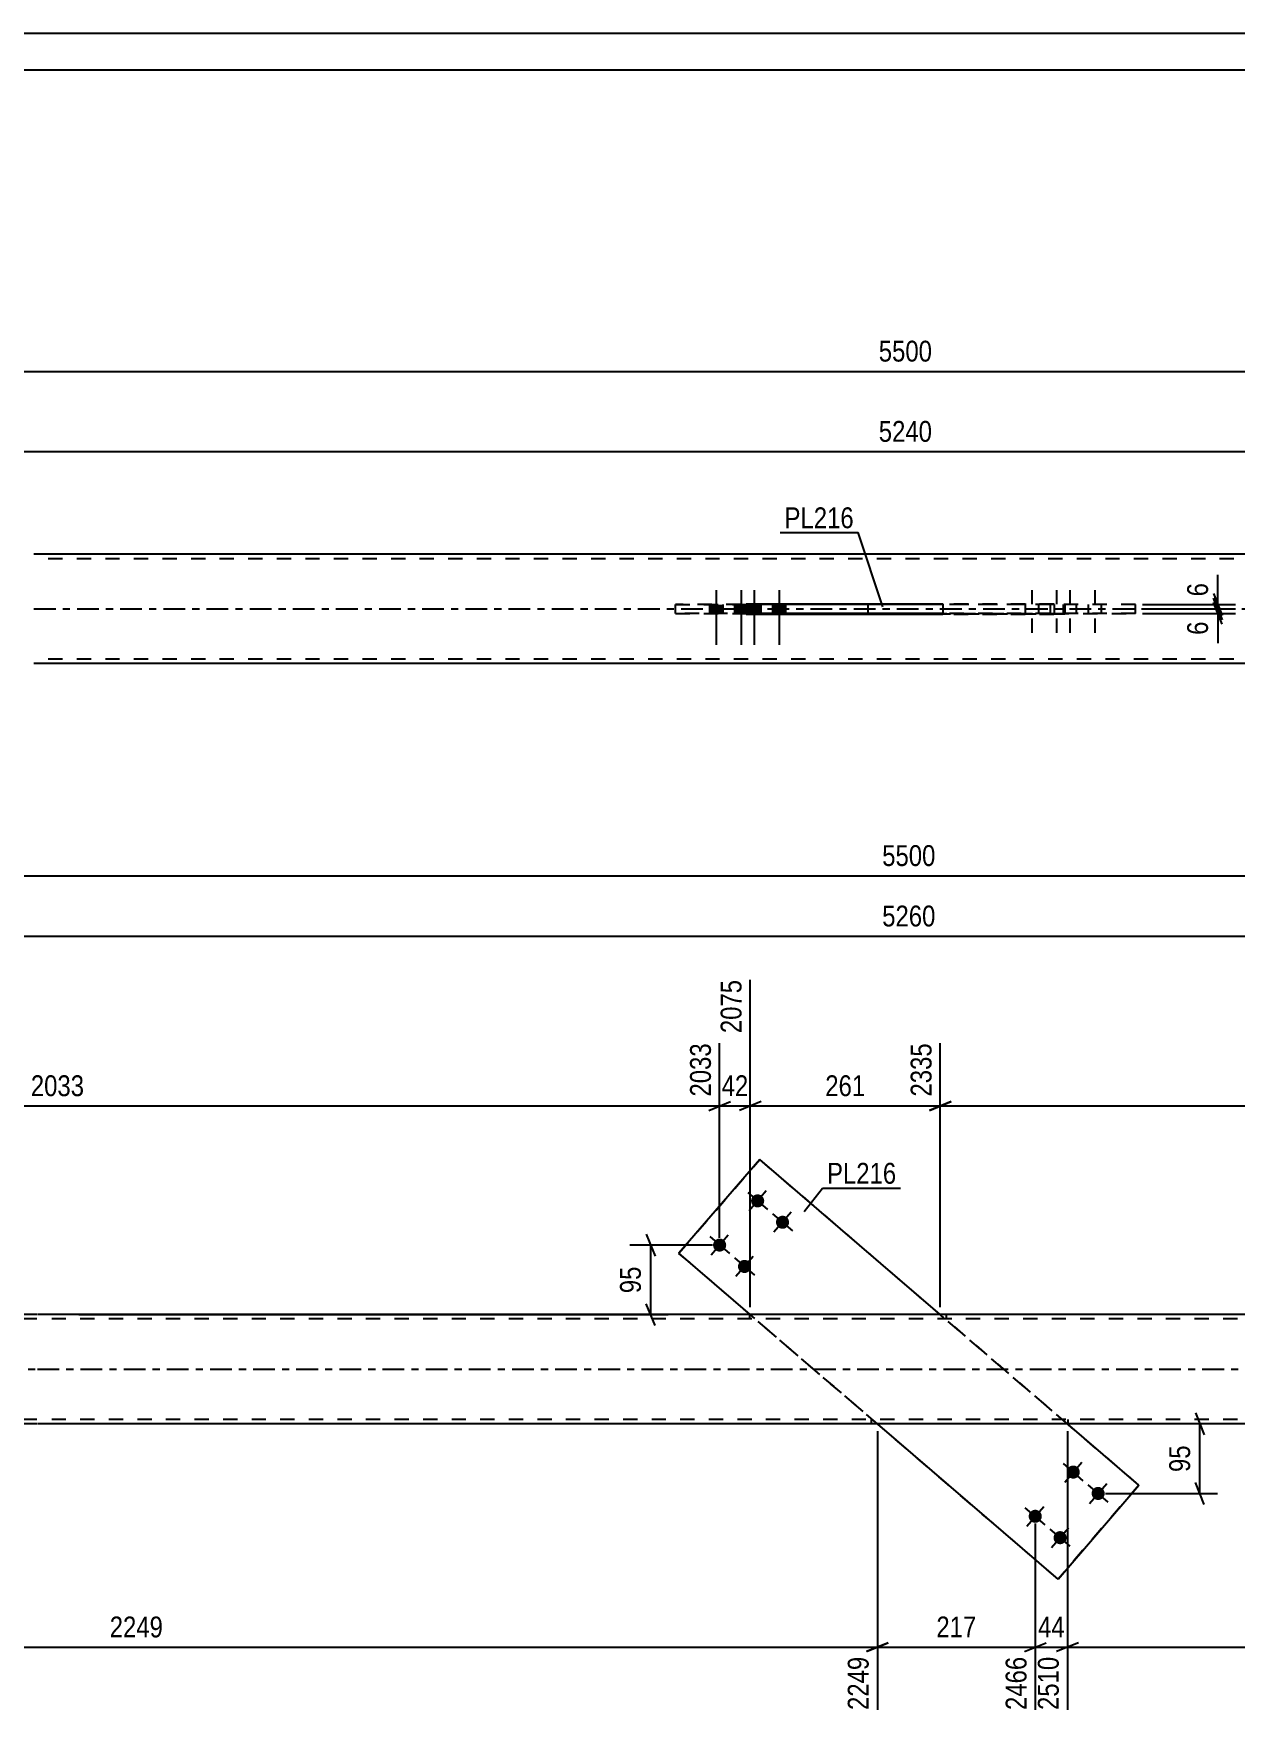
# Model space of a CAD drawing. Header units: millimetres. Extents: x 0 to 594, y 0 to 420.
# Drawn here: x 185.7 to 350.6, y 189.3 to 420 of the extents above; entities that cross this region are included whole.
import ezdxf

# ---------------------------------------------------------------- set-up
doc = ezdxf.new("R2010")
doc.units = ezdxf.units.MM
doc.linetypes.add('DXK_LINE_DOT2', pattern=[3.9198, 1.9599, -1.9599])
doc.linetypes.add('DXK_LINE_DOT3', pattern=[5.9187, 2.979, -0.9799, 0.9799, -0.9799])
doc.styles.add('Arial Narrow', font='ARIALN.TTF', dxfattribs={"height": 0.2})

# ---------------------------------------------------------------- blocks, each defined once
blk = doc.blocks.new('Unknown-580610873-1130')
at = {"color": 5, "linetype": 'Continuous'}
for p, q in [((594, 420), (0, 420)), ((589, 415), (5, 415))]:
    blk.add_line(p, q, dxfattribs=at)
blk = doc.blocks.new('Part-580610873-1700 - 1673')
at = {"color": 2, "linetype": 'Continuous'}
for p, q in [((186.13, 244.2), (98.13, 244.2)), ((425.33, 244.2), (186.23, 244.2)), ((186.13, 229.2), (98.13, 229.2)), ((425.33, 229.2), (186.23, 229.2))]:
    blk.add_line(p, q, dxfattribs=at)
at = {"color": 7, "linetype": 'DXK_LINE_DOT2'}
for p, q in [((186.13, 243.6), (98.13, 243.6)), ((425.33, 243.6), (186.23, 243.6)), ((283.92, 244.2), (283.92, 243.6)), ((310.89, 244.2), (310.89, 243.6)), ((186.13, 229.8), (98.13, 229.8)), ((425.33, 229.8), (186.23, 229.8)), ((300.67, 229.2), (300.67, 229.8)), ((327.64, 229.2), (327.64, 229.8))]:
    blk.add_line(p, q, dxfattribs=at)
at = {"color": 7, "linetype": 'DXK_LINE_DOT3'}
for p, q in [((98.13, 236.7), (186.13, 236.7)), ((186.23, 236.7), (425.33, 236.7))]:
    blk.add_line(p, q, dxfattribs=at)
blk = doc.blocks.new('Bolt-580610873-1706 - 1673')
at = {"linetype": 'Continuous'}
for points in [[(285.62, 260.49), (285.75, 260.35), (285.84, 260.19), (285.91, 260.01), (285.93, 259.83), (285.92, 259.64), (285.86, 259.46), (285.77, 259.29), (285.65, 259.15), (285.5, 259.04), (285.33, 258.96), (285.15, 258.91), (284.96, 258.91), (284.77, 258.94), (284.6, 259.02), (284.44, 259.12), (284.32, 259.26), (284.22, 259.42), (284.16, 259.6), (284.13, 259.79), (284.15, 259.97), (284.2, 260.15), (284.29, 260.32), (284.41, 260.46), (284.56, 260.58), (284.73, 260.66), (284.92, 260.7), (285.1, 260.7), (285.29, 260.67), (285.46, 260.6)], [(289.03, 257.56), (289.16, 257.42), (289.26, 257.26), (289.32, 257.08), (289.34, 256.89), (289.33, 256.71), (289.27, 256.53), (289.18, 256.36), (289.06, 256.22), (288.91, 256.1), (288.74, 256.02), (288.56, 255.98), (288.37, 255.98), (288.19, 256.01), (288.01, 256.08), (287.86, 256.19), (287.73, 256.33), (287.63, 256.49), (287.57, 256.67), (287.54, 256.85), (287.56, 257.04), (287.61, 257.22), (287.7, 257.39), (287.83, 257.53), (287.98, 257.64), (288.15, 257.72), (288.33, 257.77), (288.52, 257.77), (288.7, 257.74), (288.88, 257.66)], [(280.4, 254.42), (280.53, 254.29), (280.63, 254.12), (280.69, 253.95), (280.72, 253.76), (280.7, 253.57), (280.65, 253.39), (280.56, 253.23), (280.43, 253.08), (280.28, 252.97), (280.11, 252.89), (279.93, 252.85), (279.74, 252.84), (279.56, 252.88), (279.38, 252.95), (279.23, 253.06), (279.1, 253.19), (279, 253.35), (278.94, 253.53), (278.92, 253.72), (278.93, 253.91), (278.99, 254.09), (279.08, 254.25), (279.2, 254.39), (279.35, 254.51), (279.52, 254.59), (279.7, 254.63), (279.89, 254.64), (280.07, 254.6), (280.25, 254.53)], [(283.82, 251.49), (283.94, 251.35), (284.04, 251.19), (284.1, 251.01), (284.13, 250.83), (284.11, 250.64), (284.06, 250.46), (283.97, 250.29), (283.85, 250.15), (283.7, 250.04), (283.53, 249.96), (283.34, 249.91), (283.16, 249.91), (282.97, 249.94), (282.8, 250.02), (282.64, 250.12), (282.51, 250.26), (282.42, 250.42), (282.35, 250.6), (282.33, 250.79), (282.34, 250.97), (282.4, 251.15), (282.49, 251.32), (282.61, 251.46), (282.76, 251.58), (282.93, 251.66), (283.11, 251.7), (283.3, 251.7), (283.49, 251.67), (283.66, 251.6)]]:
    blk.add_hatch(color=1, dxfattribs=at).paths.add_polyline_path(points)
at = {"color": 1, "linetype": 'Continuous'}
for p, q in [((283.67, 260.98), (286.4, 258.63)), ((286.2, 261.17), (283.86, 258.44)), ((287.08, 258.05), (289.81, 255.7)), ((289.62, 258.24), (287.27, 255.51)), ((278.45, 254.91), (281.18, 252.57)), ((280.99, 255.1), (278.64, 252.37)), ((281.86, 251.98), (284.59, 249.63)), ((284.4, 252.17), (282.06, 249.44))]:
    blk.add_line(p, q, dxfattribs=at)
blk = doc.blocks.new('Bolt-580610873-1707 - 1673')
at = {"linetype": 'Continuous'}
for points in [[(327.74, 221.9), (327.61, 222.04), (327.52, 222.2), (327.45, 222.38), (327.43, 222.57), (327.45, 222.75), (327.5, 222.93), (327.59, 223.1), (327.71, 223.24), (327.86, 223.36), (328.03, 223.44), (328.22, 223.48), (328.4, 223.48), (328.59, 223.45), (328.76, 223.38), (328.92, 223.27), (329.05, 223.13), (329.14, 222.97), (329.21, 222.79), (329.23, 222.61), (329.21, 222.42), (329.16, 222.24), (329.07, 222.07), (328.95, 221.93), (328.8, 221.82), (328.63, 221.74), (328.44, 221.69), (328.26, 221.69), (328.07, 221.72), (327.9, 221.8)], [(331.16, 218.97), (331.03, 219.11), (330.93, 219.27), (330.87, 219.45), (330.84, 219.63), (330.86, 219.82), (330.91, 220), (331, 220.17), (331.13, 220.31), (331.27, 220.42), (331.44, 220.5), (331.63, 220.55), (331.82, 220.55), (332, 220.52), (332.17, 220.44), (332.33, 220.34), (332.46, 220.2), (332.56, 220.04), (332.62, 219.86), (332.64, 219.67), (332.63, 219.49), (332.57, 219.31), (332.48, 219.14), (332.36, 219), (332.21, 218.88), (332.04, 218.8), (331.86, 218.76), (331.67, 218.76), (331.48, 218.79), (331.31, 218.86)], [(322.53, 215.84), (322.4, 215.97), (322.3, 216.13), (322.24, 216.31), (322.22, 216.5), (322.23, 216.69), (322.28, 216.87), (322.37, 217.03), (322.5, 217.17), (322.65, 217.29), (322.82, 217.37), (323, 217.41), (323.19, 217.42), (323.37, 217.38), (323.55, 217.31), (323.7, 217.2), (323.83, 217.07), (323.93, 216.9), (323.99, 216.73), (324.01, 216.54), (324, 216.35), (323.95, 216.17), (323.86, 216.01), (323.73, 215.86), (323.58, 215.75), (323.41, 215.67), (323.23, 215.63), (323.04, 215.62), (322.86, 215.66), (322.68, 215.73)], [(325.94, 212.9), (325.81, 213.04), (325.71, 213.2), (325.65, 213.38), (325.63, 213.57), (325.64, 213.75), (325.7, 213.93), (325.79, 214.1), (325.91, 214.24), (326.06, 214.36), (326.23, 214.44), (326.41, 214.48), (326.6, 214.48), (326.79, 214.45), (326.96, 214.38), (327.11, 214.27), (327.24, 214.13), (327.34, 213.97), (327.4, 213.79), (327.43, 213.61), (327.41, 213.42), (327.36, 213.24), (327.27, 213.07), (327.14, 212.93), (327, 212.82), (326.83, 212.74), (326.64, 212.69), (326.45, 212.69), (326.27, 212.72), (326.1, 212.8)]]:
    blk.add_hatch(color=1, dxfattribs=at).paths.add_polyline_path(points)
at = {"color": 1, "linetype": 'Continuous'}
for p, q in [((329.7, 221.41), (326.97, 223.76)), ((327.16, 221.22), (329.5, 223.95)), ((333.11, 218.48), (330.38, 220.83)), ((330.57, 218.29), (332.92, 221.02)), ((324.48, 215.35), (321.75, 217.69)), ((321.94, 215.15), (324.29, 217.88)), ((327.89, 212.41), (325.16, 214.76)), ((325.35, 212.22), (327.7, 214.95))]:
    blk.add_line(p, q, dxfattribs=at)
blk = doc.blocks.new('Part-580610873-1715 - 1673')
at = {"color": 2, "linetype": 'Continuous'}
for p, q in [((285.31, 265.5), (274.23, 252.61)), ((285.31, 265.5), (285.31, 265.5)), ((310.09, 244.2), (285.31, 265.5)), ((284.02, 244.2), (274.23, 252.61)), ((274.23, 252.61), (274.23, 252.61)), ((326.25, 207.89), (301.46, 229.2)), ((337.33, 220.78), (327.54, 229.2)), ((326.25, 207.89), (337.33, 220.78)), ((337.33, 220.78), (337.33, 220.78)), ((326.25, 207.89), (326.25, 207.89))]:
    blk.add_line(p, q, dxfattribs=at)
at = {"color": 7, "linetype": 'DXK_LINE_DOT2'}
for p, q in [((274.23, 252.61), (285.31, 265.5)), ((337.33, 220.78), (285.31, 265.5)), ((326.25, 207.89), (274.23, 252.61)), ((301.46, 229.2), (284.02, 244.2)), ((327.54, 229.2), (310.09, 244.2)), ((337.33, 220.78), (326.25, 207.89))]:
    blk.add_line(p, q, dxfattribs=at)
blk = doc.blocks.new('Bolt-580610873-1435 - 1367')
at = {"color": 1, "linetype": 'DXK_LINE_DOT2'}
for p, q in [((321.74, 341.64), (321.74, 340.44)), ((322.64, 343.64), (322.64, 336.14)), ((323.54, 341.64), (323.54, 340.44)), ((325.15, 341.64), (325.15, 340.44)), ((326.05, 343.64), (326.05, 336.14)), ((326.95, 341.64), (326.95, 340.44)), ((326.95, 341.64), (326.95, 340.44)), ((327.85, 343.64), (327.85, 336.14)), ((328.75, 341.64), (328.75, 340.44)), ((330.37, 341.64), (330.37, 340.44)), ((331.27, 343.64), (331.27, 336.14)), ((332.17, 341.64), (332.17, 340.44))]:
    blk.add_line(p, q, dxfattribs=at)
blk = doc.blocks.new('Part-580610873-1456 - 1367')
at = {"color": 2, "linetype": 'Continuous'}
for p, q in [((424.85, 348.54), (185.75, 348.54)), ((283.44, 341.64), (283.44, 341.74)), ((283.44, 341.74), (283.44, 341.74)), ((283.44, 341.74), (310.42, 341.74)), ((300.19, 341.74), (300.19, 341.64)), ((310.42, 341.74), (310.42, 340.34)), ((283.44, 340.44), (283.44, 340.34)), ((283.44, 340.34), (310.42, 340.34)), ((300.19, 340.34), (300.19, 340.44)), ((424.85, 333.54), (185.75, 333.54))]:
    blk.add_line(p, q, dxfattribs=at)
at = {"color": 7, "linetype": 'DXK_LINE_DOT2'}
for p, q in [((424.85, 347.94), (185.75, 347.94)), ((283.44, 340.44), (283.44, 341.74)), ((283.44, 341.74), (310.42, 341.74)), ((300.19, 341.74), (327.17, 341.74)), ((300.19, 341.74), (300.19, 341.74)), ((300.19, 341.74), (327.17, 341.74)), ((300.19, 341.64), (300.19, 341.74)), ((300.19, 340.44), (300.19, 341.64)), ((327.17, 341.74), (327.17, 340.34)), ((283.44, 340.34), (310.42, 340.34)), ((300.19, 340.34), (300.19, 340.34)), ((300.19, 340.34), (300.19, 340.34)), ((327.17, 340.34), (300.19, 340.34)), ((300.19, 340.34), (327.17, 340.34)), ((424.85, 334.14), (185.75, 334.14))]:
    blk.add_line(p, q, dxfattribs=at)
at = {"color": 7, "linetype": 'DXK_LINE_DOT3'}
blk.add_line((185.75, 341.04), (424.85, 341.04), dxfattribs=at)
blk = doc.blocks.new('Part-580610873-1397 - 1367')
at = {"color": 2, "linetype": 'Continuous'}
for p, q in [((273.75, 340.44), (273.75, 341.64)), ((284.83, 340.44), (284.83, 341.64)), ((310.42, 341.64), (284.83, 341.64)), ((310.42, 340.44), (284.83, 340.44))]:
    blk.add_line(p, q, dxfattribs=at)
at = {"color": 7, "linetype": 'DXK_LINE_DOT2'}
for p, q in [((325.77, 341.64), (273.75, 341.64)), ((273.75, 341.64), (284.83, 341.64)), ((336.85, 341.64), (310.42, 341.64)), ((325.77, 340.44), (325.77, 341.64)), ((336.85, 341.64), (325.77, 341.64)), ((336.85, 340.44), (336.85, 341.64)), ((273.75, 340.44), (325.77, 340.44)), ((284.83, 340.44), (273.75, 340.44)), ((336.85, 340.44), (310.42, 340.44)), ((325.77, 340.44), (336.85, 340.44))]:
    blk.add_line(p, q, dxfattribs=at)
blk = doc.blocks.new('Bolt-580610873-1436 - 1367')
at = {"linetype": 'Continuous'}
for points in [[(280.24, 341.64), (278.44, 341.64), (278.44, 340.44), (280.24, 340.44)], [(283.65, 341.64), (281.85, 341.64), (281.85, 340.44), (283.65, 340.44)], [(285.46, 341.64), (283.66, 341.64), (283.66, 340.44), (285.46, 340.44)], [(288.87, 341.64), (287.07, 341.64), (287.07, 340.44), (288.87, 340.44)]]:
    blk.add_hatch(color=1, dxfattribs=at).paths.add_polyline_path(points)
at = {"color": 1, "linetype": 'Continuous'}
for p, q in [((278.44, 341.64), (278.44, 340.44)), ((279.34, 343.64), (279.34, 336.14)), ((280.24, 341.64), (280.24, 340.44)), ((281.85, 341.64), (281.85, 340.44)), ((282.75, 343.64), (282.75, 336.14)), ((283.65, 341.64), (283.65, 340.44)), ((283.66, 341.64), (283.66, 340.44)), ((284.56, 343.64), (284.56, 336.14)), ((285.46, 341.64), (285.46, 340.44)), ((287.07, 341.64), (287.07, 340.44)), ((287.97, 343.64), (287.97, 336.14)), ((288.87, 341.64), (288.87, 340.44))]:
    blk.add_line(p, q, dxfattribs=at)
blk = doc.blocks.new('StraightDimension-580610873-1850 - 1673')
at = {"color": 7, "linetype": 'Continuous'}
for p, q in [((327.54, 228.2), (327.54, 189.94)), ((323.12, 215.52), (323.12, 189.94)), ((321.62, 197.95), (324.62, 199.15)), ((323.12, 198.55), (327.54, 198.55)), ((329.04, 199.15), (326.04, 197.95))]:
    blk.add_line(p, q, dxfattribs=at)
at = {"color": 0}
blk.add_wipeout([(327.76, 199.3), (327.76, 203.5), (322.9, 203.5), (322.9, 199.3)], dxfattribs=at)
at = {"color": 0, "linetype": 'Continuous'}
blk.add_wipeout([(326.94, 197.85), (322.74, 197.85), (322.74, 189.34), (326.94, 189.34)], dxfattribs=at)
at = {"color": 3, "style": 'Arial Narrow'}
blk.add_text('44', height=2.863, dxfattribs=at).set_placement((323.5, 199.9))
at = {"color": 3, "linetype": 'Continuous', "style": 'Arial Narrow'}
blk.add_text('2510', height=2.863, rotation=90.0002, dxfattribs=at).set_placement((326.34, 189.94))
blk = doc.blocks.new('StraightDimension-580610873-1792 - 1673')
at = {"color": 7, "linetype": 'Continuous'}
for p, q in [((284.02, 245.2), (284.02, 290.14)), ((279.82, 254.74), (279.82, 281.44)), ((278.32, 272.23), (281.32, 273.43)), ((279.82, 272.83), (284.02, 272.83)), ((285.52, 273.43), (282.52, 272.23))]:
    blk.add_line(p, q, dxfattribs=at)
at = {"color": 0, "linetype": 'Continuous'}
blk.add_wipeout([(283.42, 290.74), (279.22, 290.74), (279.22, 282.23), (283.42, 282.23)], dxfattribs=at)
at = {"color": 0}
blk.add_wipeout([(284.34, 273.58), (284.34, 277.78), (279.49, 277.78), (279.49, 273.58)], dxfattribs=at)
at = {"color": 3, "linetype": 'Continuous', "style": 'Arial Narrow'}
blk.add_text('2075', height=2.863, rotation=90.0002, dxfattribs=at).set_placement((282.82, 282.83))
at = {"color": 3, "style": 'Arial Narrow'}
blk.add_text('42', height=2.863, dxfattribs=at).set_placement((280.09, 274.18))
blk = doc.blocks.new('StraightDimension-580610873-1806 - 1673')
at = {"color": 7, "linetype": 'Continuous'}
for p, q in [((279.82, 254.74), (279.82, 281.44)), ((98.13, 246.2), (98.13, 275.96)), ((99.63, 273.43), (96.63, 272.23)), ((98.13, 272.83), (279.82, 272.83)), ((278.32, 272.23), (281.32, 273.43))]:
    blk.add_line(p, q, dxfattribs=at)
at = {"color": 0, "linetype": 'Continuous'}
for points in [[(279.22, 282.04), (275.02, 282.04), (275.02, 273.53), (279.22, 273.53)], [(97.53, 276.56), (93.33, 276.56), (93.33, 273.53), (97.53, 273.53)]]:
    blk.add_wipeout(points, dxfattribs=at)
at = {"color": 0}
blk.add_wipeout([(193.23, 273.58), (193.23, 277.78), (184.72, 277.78), (184.72, 273.58)], dxfattribs=at)
at = {"color": 3, "linetype": 'Continuous', "style": 'Arial Narrow'}
for s, height, p in [('2033', 2.863, (278.62, 274.13)), ('0', 2.86, (96.93, 274.13))]:
    blk.add_text(s, height=height, rotation=90.0002, dxfattribs=at).set_placement(p)
at = {"color": 3, "style": 'Arial Narrow'}
blk.add_text('2033', height=2.863, dxfattribs=at).set_placement((185.32, 274.18))
blk = doc.blocks.new('StraightDimension-580610873-1760 - 1673')
at = {"color": 7, "linetype": 'Continuous'}
for p, q in [((310.09, 245.2), (310.09, 281.44)), ((513.43, 246.2), (513.43, 281.44)), ((311.59, 273.43), (308.59, 272.23)), ((310.09, 272.83), (513.43, 272.83)), ((511.93, 272.23), (514.93, 273.43))]:
    blk.add_line(p, q, dxfattribs=at)
at = {"color": 0, "linetype": 'Continuous'}
blk.add_wipeout([(512.83, 282.04), (508.63, 282.04), (508.63, 273.53), (512.83, 273.53)], dxfattribs=at)
at = {"color": 0}
blk.add_wipeout([(416.02, 273.58), (416.02, 277.78), (407.51, 277.78), (407.51, 273.58)], dxfattribs=at)
at = {"color": 3, "linetype": 'Continuous', "style": 'Arial Narrow'}
blk.add_text('5240', height=2.863, rotation=90.0002, dxfattribs=at).set_placement((512.23, 274.13))
at = {"color": 3, "style": 'Arial Narrow'}
blk.add_text('2905', height=2.863, dxfattribs=at).set_placement((408.11, 274.18))
blk = doc.blocks.new('StraightDimension-580610873-2050 - 1673')
at = {"color": 7, "linetype": 'Continuous'}
blk.add_line((97.13, 296.12), (514.43, 296.12), dxfattribs=at)
at = {"color": 0}
blk.add_wipeout([(310.04, 296.87), (310.04, 301.07), (301.52, 301.07), (301.52, 296.87)], dxfattribs=at)
at = {"color": 3, "style": 'Arial Narrow'}
blk.add_text('5260', height=2.863, dxfattribs=at).set_placement((302.12, 297.47))
blk = doc.blocks.new('StraightDimension-580610873-1772 - 1673')
at = {"color": 7, "linetype": 'Continuous'}
for p, q in [((284.02, 245.2), (284.02, 290.14)), ((310.09, 245.2), (310.09, 281.44)), ((285.52, 273.43), (282.52, 272.23)), ((284.02, 272.83), (310.09, 272.83)), ((308.59, 272.23), (311.59, 273.43))]:
    blk.add_line(p, q, dxfattribs=at)
at = {"color": 0, "linetype": 'Continuous'}
blk.add_wipeout([(309.49, 282.04), (305.29, 282.04), (305.29, 273.53), (309.49, 273.53)], dxfattribs=at)
at = {"color": 0}
blk.add_wipeout([(300.4, 273.58), (300.4, 277.78), (293.71, 277.78), (293.71, 273.58)], dxfattribs=at)
at = {"color": 3, "linetype": 'Continuous', "style": 'Arial Narrow'}
blk.add_text('2335', height=2.863, rotation=90.0002, dxfattribs=at).set_placement((308.89, 274.13))
at = {"color": 3, "style": 'Arial Narrow'}
blk.add_text('261', height=2.863, dxfattribs=at).set_placement((294.31, 274.18))
blk = doc.blocks.new('StraightDimension-580610873-1735 - 1673')
at = {"color": 7, "linetype": 'Continuous'}
for p, q in [((278.82, 253.74), (267.51, 253.74)), ((269.76, 255.24), (270.96, 252.24)), ((270.36, 244.2), (270.36, 253.74)), ((270.96, 242.7), (269.76, 245.7)), ((191.91, 244.2), (272.76, 244.2))]:
    blk.add_line(p, q, dxfattribs=at)
at = {"color": 0}
blk.add_wipeout([(269.61, 251.4), (265.41, 251.4), (265.41, 246.54), (269.61, 246.54)], dxfattribs=at)
at = {"color": 3, "style": 'Arial Narrow'}
blk.add_text('95', height=2.863, rotation=90.0002, dxfattribs=at).set_placement((269.01, 247.14))
blk = doc.blocks.new('StraightDimension-580610873-1746 - 1673')
at = {"color": 7, "linetype": 'Continuous'}
blk.add_line((85.13, 304.41), (526.43, 304.41), dxfattribs=at)
at = {"color": 0}
blk.add_wipeout([(310.04, 305.16), (310.04, 309.36), (301.52, 309.36), (301.52, 305.16)], dxfattribs=at)
at = {"color": 3, "style": 'Arial Narrow'}
blk.add_text('5500', height=2.863, dxfattribs=at).set_placement((302.12, 305.76))
blk = doc.blocks.new('StraightDimension-580610873-1838 - 1673')
at = {"color": 7, "linetype": 'Continuous'}
for p, q in [((327.54, 228.2), (327.54, 189.94)), ((513.43, 227.2), (513.43, 189.94)), ((329.04, 199.15), (326.04, 197.95)), ((327.54, 198.55), (513.43, 198.55)), ((511.93, 197.95), (514.93, 199.15))]:
    blk.add_line(p, q, dxfattribs=at)
at = {"color": 0}
blk.add_wipeout([(424.74, 199.3), (424.74, 203.5), (416.23, 203.5), (416.23, 199.3)], dxfattribs=at)
at = {"color": 0, "linetype": 'Continuous'}
blk.add_wipeout([(512.83, 197.85), (508.63, 197.85), (508.63, 189.34), (512.83, 189.34)], dxfattribs=at)
at = {"color": 3, "style": 'Arial Narrow'}
blk.add_text('2730', height=2.863, dxfattribs=at).set_placement((416.83, 199.9))
at = {"color": 3, "linetype": 'Continuous', "style": 'Arial Narrow'}
blk.add_text('5240', height=2.863, rotation=90.0002, dxfattribs=at).set_placement((512.23, 189.94))
blk = doc.blocks.new('StraightDimension-580610873-1864 - 1673')
at = {"color": 7, "linetype": 'Continuous'}
for p, q in [((301.46, 228.2), (301.46, 189.94)), ((323.12, 215.52), (323.12, 189.94)), ((302.96, 199.15), (299.96, 197.95)), ((301.46, 198.55), (323.12, 198.55)), ((321.62, 197.95), (324.62, 199.15))]:
    blk.add_line(p, q, dxfattribs=at)
at = {"color": 0}
blk.add_wipeout([(315.63, 199.3), (315.63, 203.5), (308.95, 203.5), (308.95, 199.3)], dxfattribs=at)
at = {"color": 0, "linetype": 'Continuous'}
blk.add_wipeout([(322.51, 197.85), (318.31, 197.85), (318.31, 189.34), (322.51, 189.34)], dxfattribs=at)
at = {"color": 3, "style": 'Arial Narrow'}
blk.add_text('217', height=2.863, dxfattribs=at).set_placement((309.55, 199.9))
at = {"color": 3, "linetype": 'Continuous', "style": 'Arial Narrow'}
blk.add_text('2466', height=2.863, rotation=90.0002, dxfattribs=at).set_placement((321.92, 189.94))
blk = doc.blocks.new('StraightDimension-580610873-1878 - 1673')
at = {"color": 7, "linetype": 'Continuous'}
for p, q in [((98.13, 227.2), (98.13, 195.42)), ((301.46, 228.2), (301.46, 189.94)), ((99.63, 199.15), (96.63, 197.95)), ((98.13, 198.55), (301.46, 198.55)), ((299.96, 197.95), (302.96, 199.15))]:
    blk.add_line(p, q, dxfattribs=at)
at = {"color": 0}
blk.add_wipeout([(204.05, 199.3), (204.05, 203.5), (195.54, 203.5), (195.54, 199.3)], dxfattribs=at)
at = {"color": 0, "linetype": 'Continuous'}
for points in [[(97.53, 197.85), (93.33, 197.85), (93.33, 194.82), (97.53, 194.82)], [(300.86, 197.85), (296.66, 197.85), (296.66, 189.34), (300.86, 189.34)]]:
    blk.add_wipeout(points, dxfattribs=at)
at = {"color": 3, "style": 'Arial Narrow'}
blk.add_text('2249', height=2.863, dxfattribs=at).set_placement((196.14, 199.9))
at = {"color": 3, "linetype": 'Continuous', "style": 'Arial Narrow'}
for s, height, p in [('0', 2.86, (96.93, 195.42)), ('2249', 2.863, (300.26, 189.94))]:
    blk.add_text(s, height=height, rotation=90.0002, dxfattribs=at).set_placement(p)
blk = doc.blocks.new('StraightDimension-580610873-1993 - 1673')
at = {"color": 7, "linetype": 'Continuous'}
for p, q in [((345.11, 230.7), (346.31, 227.7)), ((346.08, 229.2), (342.86, 229.2)), ((345.71, 219.65), (345.71, 229.2)), ((332.74, 219.65), (348.11, 219.65)), ((346.31, 218.15), (345.11, 221.15))]:
    blk.add_line(p, q, dxfattribs=at)
at = {"color": 0}
blk.add_wipeout([(344.96, 226.85), (340.76, 226.85), (340.76, 222), (344.96, 222)], dxfattribs=at)
at = {"color": 3, "style": 'Arial Narrow'}
blk.add_text('95', height=2.863, rotation=90.0002, dxfattribs=at).set_placement((344.36, 222.6))
blk = doc.blocks.new('StraightDimension-580610873-1540 - 1367')
at = {"color": 7, "linetype": 'Continuous'}
for p, q in [((337.85, 341.64), (350.57, 341.64)), ((347.57, 343.14), (348.77, 340.14)), ((348.77, 339.54), (347.57, 342.54)), ((348.17, 341.04), (348.17, 341.64)), ((337.85, 341.04), (350.57, 341.04))]:
    blk.add_line(p, q, dxfattribs=at)
at = {"color": 0}
blk.add_wipeout([(347.42, 345.19), (343.22, 345.19), (343.22, 342.17), (347.42, 342.17)], dxfattribs=at)
at = {"color": 7, "linetype": 'Continuous'}
blk.add_line((348.17, 341.64), (348.17, 345.72), dxfattribs=at)
blk.add_line((348.17, 341.64), (348.17, 345.72), dxfattribs=at)
at = {"color": 3, "style": 'Arial Narrow'}
blk.add_text('6', height=2.86, rotation=90.0002, dxfattribs=at).set_placement((346.82, 342.77))
blk = doc.blocks.new('StraightDimension-580610873-1536 - 1367')
at = {"color": 7, "linetype": 'Continuous'}
for p, q in [((347.57, 342.54), (348.77, 339.54)), ((348.77, 338.94), (347.57, 341.94)), ((337.85, 341.04), (350.57, 341.04)), ((337.85, 340.44), (350.57, 340.44)), ((348.17, 340.44), (348.17, 341.04))]:
    blk.add_line(p, q, dxfattribs=at)
at = {"color": 0}
blk.add_wipeout([(347.42, 339.92), (343.22, 339.92), (343.22, 336.89), (347.42, 336.89)], dxfattribs=at)
at = {"color": 7, "linetype": 'Continuous'}
blk.add_line((348.17, 340.44), (348.17, 336.36), dxfattribs=at)
blk.add_line((348.17, 340.44), (348.17, 336.36), dxfattribs=at)
at = {"color": 3, "style": 'Arial Narrow'}
blk.add_text('6', height=2.86, rotation=90.0002, dxfattribs=at).set_placement((346.82, 337.49))
blk = doc.blocks.new('StraightDimension-580610873-1545 - 1367')
at = {"color": 7, "linetype": 'Continuous'}
blk.add_line((84.65, 373.64), (525.95, 373.64), dxfattribs=at)
at = {"color": 0}
blk.add_wipeout([(309.56, 374.39), (309.56, 378.59), (301.05, 378.59), (301.05, 374.39)], dxfattribs=at)
at = {"color": 3, "style": 'Arial Narrow'}
blk.add_text('5500', height=2.863, dxfattribs=at).set_placement((301.65, 374.99))
blk = doc.blocks.new('StraightDimension-580610873-1576 - 1367')
at = {"color": 7, "linetype": 'Continuous'}
blk.add_line((97.65, 362.63), (512.95, 362.63), dxfattribs=at)
at = {"color": 0}
blk.add_wipeout([(309.56, 363.38), (309.56, 367.58), (301.05, 367.58), (301.05, 363.38)], dxfattribs=at)
at = {"color": 3, "style": 'Arial Narrow'}
blk.add_text('5240', height=2.863, dxfattribs=at).set_placement((301.65, 363.98))
blk = doc.blocks.new('Mark-580610873-1711 - 1673')
at = {"color": 0}
blk.add_wipeout([(304.05, 262.16), (304.05, 265.16), (294.55, 265.16), (294.55, 262.16)], dxfattribs=at)
blk.add_wipeout([(304.05, 262.16), (304.05, 265.16), (294.55, 265.16), (294.55, 262.16)], dxfattribs=at)
at = {"color": 30, "linetype": 'Continuous'}
for p, q in [((291.41, 258.37), (293.95, 261.56)), ((293.95, 261.56), (304.65, 261.56))]:
    blk.add_line(p, q, dxfattribs=at)
at = {"color": 3, "style": 'Arial Narrow'}
blk.add_text('PL216', height=2.863, dxfattribs=at).set_placement((294.55, 262.16))
blk = doc.blocks.new('Mark-580610873-1392 - 1367')
at = {"color": 0}
blk.add_wipeout([(298.22, 352.12), (298.22, 355.12), (288.72, 355.12), (288.72, 352.12)], dxfattribs=at)
blk.add_wipeout([(298.22, 352.12), (298.22, 355.12), (288.72, 355.12), (288.72, 352.12)], dxfattribs=at)
at = {"color": 30, "linetype": 'Continuous'}
for p in [(288.12, 351.52), (302.2, 341.34)]:
    blk.add_line(p, (298.82, 351.52), dxfattribs=at)
at = {"color": 3, "style": 'Arial Narrow'}
blk.add_text('PL216', height=2.863, dxfattribs=at).set_placement((288.72, 352.12))

msp = doc.modelspace()

# ---------------------------------------------------------------- block references
for name in ['Unknown-580610873-1130', 'Part-580610873-1456 - 1367', 'Part-580610873-1397 - 1367', 'Bolt-580610873-1436 - 1367', 'Bolt-580610873-1435 - 1367', 'Part-580610873-1715 - 1673', 'Bolt-580610873-1706 - 1673', 'Part-580610873-1700 - 1673', 'Bolt-580610873-1707 - 1673']:
    msp.add_blockref(name, (0, 0))

# ---------------------------------------------------------------- next in the draw order: block references
for name in ['StraightDimension-580610873-1540 - 1367', 'StraightDimension-580610873-1792 - 1673', 'StraightDimension-580610873-1760 - 1673', 'StraightDimension-580610873-1850 - 1673']:
    msp.add_blockref(name, (0, 0))

# ---------------------------------------------------------------- next in the draw order: block references
for name in ['StraightDimension-580610873-1536 - 1367', 'StraightDimension-580610873-1806 - 1673', 'StraightDimension-580610873-1864 - 1673', 'StraightDimension-580610873-1838 - 1673']:
    msp.add_blockref(name, (0, 0))

# ---------------------------------------------------------------- next in the draw order: block references
for name in ['StraightDimension-580610873-1545 - 1367', 'StraightDimension-580610873-2050 - 1673', 'StraightDimension-580610873-1993 - 1673', 'StraightDimension-580610873-1878 - 1673']:
    msp.add_blockref(name, (0, 0))

# ---------------------------------------------------------------- next in the draw order: block references
for name in ['StraightDimension-580610873-1576 - 1367', 'StraightDimension-580610873-1772 - 1673', 'StraightDimension-580610873-1735 - 1673']:
    msp.add_blockref(name, (0, 0))

# ---------------------------------------------------------------- next in the draw order: block references
for name in ['Mark-580610873-1392 - 1367', 'StraightDimension-580610873-1746 - 1673']:
    msp.add_blockref(name, (0, 0))

# ---------------------------------------------------------------- next in the draw order: block references
msp.add_blockref('Mark-580610873-1711 - 1673', (0, 0))

doc.saveas('drawing.dxf')
